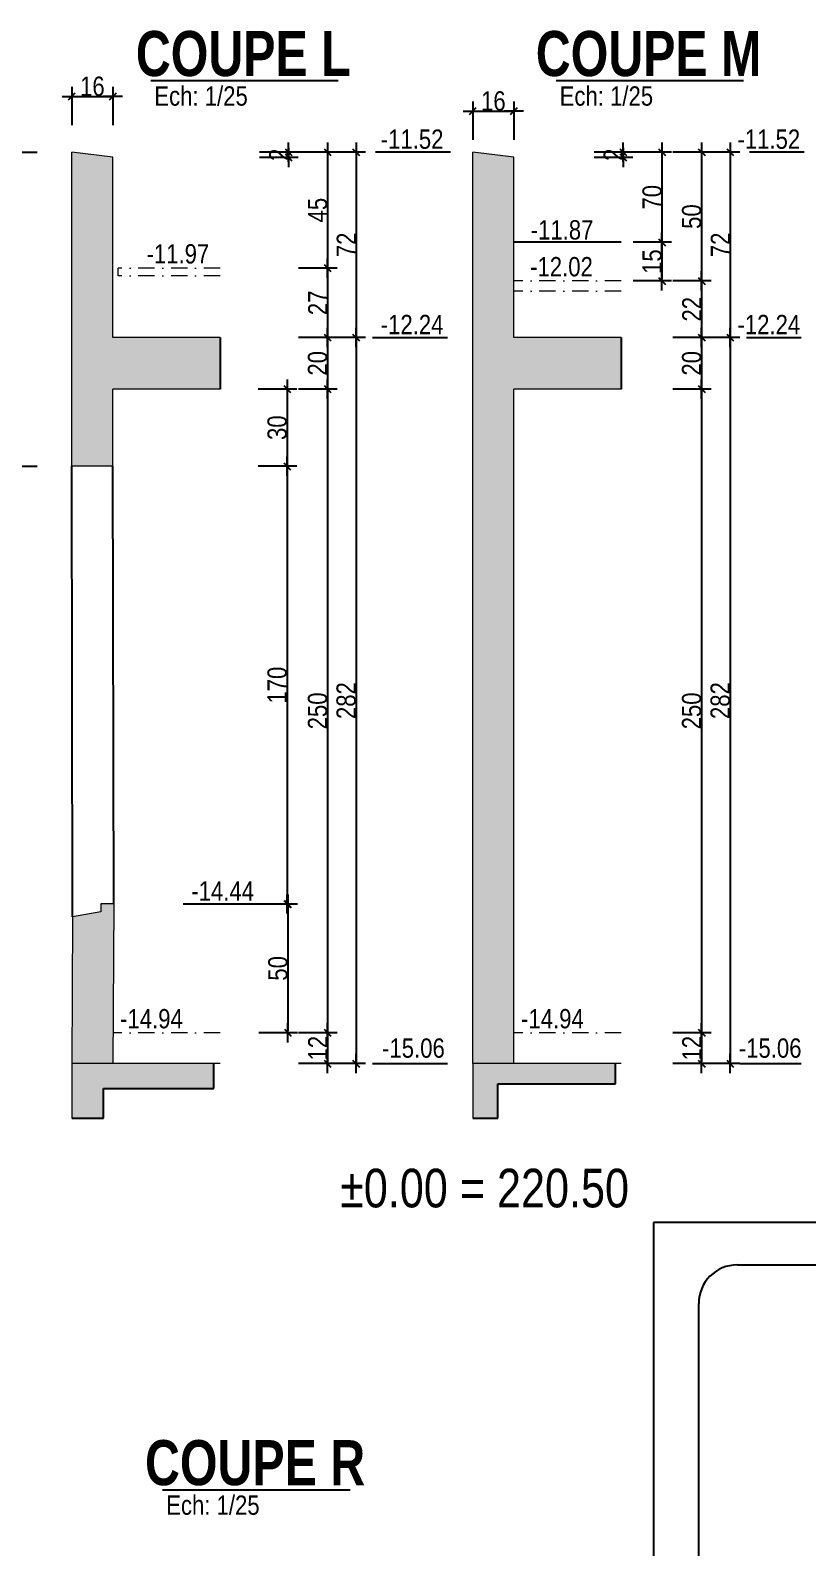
# Model space of a CAD drawing. Header units: millimetres. Extents: x -22 to 27383, y -3644 to 590.
# Drawn here: x 25848 to 26452, y -2378 to -1199 of the extents above; entities that cross this region are included whole.
import ezdxf
from ezdxf.enums import TextEntityAlignment as Align

# ---------------------------------------------------------------- set-up
doc = ezdxf.new("R2010")
doc.units = ezdxf.units.MM
doc.linetypes.add('TIRETPTX2', pattern=[50.8, 25.4, -12.7, 0, -12.7])
for name, color, linetype in [('01-cartouche', 7, 'Continuous'), ('01-cartouche-cage A', 7, 'Continuous'), ('01_cote_gen', 4, 'Continuous'), ('01_linteaux', 2, 'Continuous'), ('01_poch_BN', 9, 'Continuous'), ('01_texte', 230, 'Continuous'), ('AA_COTES', 2, 'Continuous')]:
    doc.layers.add(name, color=color, linetype=linetype)
doc.layers.add('01_murs_coup', color=5, linetype='Continuous', lineweight=60)
doc.layers.add('01_tram_axes', color=2, linetype='TIRETPTX2', lineweight=9)
doc.styles.add('ARIAL NA', font='ARIALN.TTF')
doc.styles.add('Arial Narrow', font='ARIALN.TTF')
doc.styles.add('impact', font='impact.ttf')
doc.styles.add('MATTE_TXT', font='arial.ttf')
doc.styles.add('STYLE2', font='ARIALN.TTF')
doc.styles.add('stylemattecart', font='ARIALN.TTF')
doc.dimstyles.new('JB25', dxfattribs={"dimscale": 0.1, "dimtxt": 150, "dimasz": 15, "dimexe": 0.1, "dimexo": 0.1, "dimgap": 0.09, "dimtad": 1, "dimdec": 1, "dimlfac": 0.5, "dimdsep": 46, "dimtxsty": 'STYLE2', "dimblk1": 'BOND_G', "dimblk2": 'BOND_D', "dimsah": 1, "dimcen": 1.5, "dimdle": 0.01, "dimse1": 1, "dimse2": 1, "dimclrd": 4, "dimclre": 2, "dimclrt": 6, "dimazin": 2, "dimtfac": 2.333333, "dimtdec": 1, "dimtix": 1, "dimtmove": 2, "dimatfit": 3, "dimldrblk": 'BOND_G', "dimfxl": 1, "dimtolj": 1, "dimtzin": 0, "dimarcsym": 0})
doc.dimstyles.new('JB50', dxfattribs={"dimscale": 0.1, "dimtxt": 150, "dimasz": 15, "dimexe": 0.1, "dimexo": 0.1, "dimgap": 0.09, "dimtad": 1, "dimdec": 1, "dimdsep": 46, "dimtxsty": 'STYLE2', "dimblk1": 'BOND_G', "dimblk2": 'BOND_D', "dimsah": 1, "dimcen": 1.5, "dimdle": 0.01, "dimse1": 1, "dimse2": 1, "dimclrd": 4, "dimclre": 2, "dimclrt": 6, "dimazin": 2, "dimtfac": 2.333333, "dimtdec": 1, "dimtix": 1, "dimtmove": 2, "dimatfit": 3, "dimldrblk": 'BOND_G', "dimfxl": 1, "dimtolj": 1, "dimtzin": 0, "dimarcsym": 0})

# ---------------------------------------------------------------- blocks, each defined once
blk = doc.blocks.new('cartstruc')
at = {"layer": '01-cartouche-cage A', "linetype": 'Continuous'}
for p, q in [((0, 1485), (-1050, 1485)), ((-1050, 1485), (-1050, 0))]:
    blk.add_line(p, q, dxfattribs=at)
at = {"layer": '01-cartouche-cage A', "color": 7, "linetype": 'Continuous'}
for p, q in [((-985, 1452), (-65, 1452)), ((-1015, 60), (-1015, 1422))]:
    blk.add_line(p, q, dxfattribs=at)
blk.add_arc((-985, 1422), 30, 90, 180, dxfattribs=at)
at = {"layer": '01-cartouche-cage A', "color": 7, "style": 'stylemattecart'}
for tag, height, p in [('NOMCLIENT', 30, (-525, 1399.6)), ('ADRESSE1CLIENT', 25, (-525, 1326.7)), ('ADRESSE2CLIENT', 25, (-525, 1283.9)), ('NOMAFFAIRE1', 45, (-525.1, 1189.8)), ('NOMAFFAIRE2', 45, (-525.1, 1110.4)), ('NOMAFFAIRE3', 45, (-525.1, 1031.7)), ('ADRESSE1AFFAIRE', 20, (-525.1, 943.3)), ('ADRESSE2AFFAIRE', 20, (-525.1, 909.2)), ('INDICE-A', 15, (-959.1, 428.4)), ('DATE-A', 15, (-861.9, 428.4)), ('INDICE-B', 15, (-959.1, 400.5)), ('DATE-B', 15, (-861.9, 400.5)), ('INDICE-C', 15, (-959.1, 369.4)), ('DATE-C', 15, (-861.9, 369.4)), ('INDICE-D', 15, (-959.1, 338.3)), ('DATE-D', 15, (-861.9, 338.3)), ('INDICE-E', 15, (-959.1, 307.2)), ('DATE-E', 15, (-861.9, 307.2)), ('INDICE-F', 15, (-959.1, 276.1)), ('DATE-F', 15, (-861.9, 276.1))]:
    blk.add_attdef(tag, text='', height=height, dxfattribs=at).set_placement(p, align=Align.MIDDLE_CENTER)
for tag, height, p in [('NOMARCHI', 15, (-831.1, 803.3)), ('MODEL', 15, (-408.9, 803.3)), ('BETSTRUCTURE', 15, (-831.1, 776.5)), ('MOE', 15, (-408.9, 776.5)), ('BETFLUIDES', 15, (-831.1, 749.5)), ('CSPS', 15, (-408.9, 749.5)), ('ECONOMISTE', 15, (-831.1, 722.7)), ('OPC', 15, (-408.9, 722.7)), ('BDC', 15, (-831.1, 695.9)), ('NOMENTREPRISE', 15, (-408.9, 695.9)), ('NUMBAT', 27, (-249.5, 614.7)), ('PHASE', 35, (-249.5, 537.9)), ('CONT-SOL', 12, (-138.6, 490.2)), ('NOMDESS', 15, (-451.8, 132.3)), ('NOMING', 15, (-451.8, 104.3)), ('ECH', 15, (-451.8, 76.3)), ('NUMAFF', 25, (-196.3, 48.9))]:
    blk.add_attdef(tag, text='', height=height, dxfattribs=at).set_placement(p, align=Align.BOTTOM_LEFT)
at = {"layer": '01-cartouche-cage A', "color": 7, "style": 'stylemattecart', "width": 0.8}
for tag, p in [('TITRTEPLAN1', (-677.3, 664.6)), ('TITRTEPLAN2', (-677.3, 610.2)), ('TITRTEPLAN3', (-677.3, 556)), ('TITRTEPLAN4', (-677.3, 501.4))]:
    blk.add_attdef(tag, text='', height=33, dxfattribs=at).set_placement(p, align=Align.MIDDLE_CENTER)
at = {"layer": '01-cartouche-cage A', "color": 7, "style": 'stylemattecart'}
for tag, p in [('MODIF-A', (-802.6, 428.4)), ('MODIF-B', (-802.6, 400.5)), ('MODIF-C', (-802.6, 369.4)), ('MODIF-D', (-802.6, 338.3)), ('MODIF-E', (-802.6, 307.2)), ('MODIF-F', (-802.6, 276.1))]:
    blk.add_attdef(tag, text='', height=15, dxfattribs=at).set_placement(p, align=Align.MIDDLE_LEFT)
at = {"layer": '01-cartouche-cage A', "color": 255, "style": 'stylemattecart'}
for tag, height, p in [('N°P', 35, (-321, 256)), ('IP', 35, (-210.3, 256)), ('DATEPLAN', 15, (-257.7, 226.8))]:
    blk.add_attdef(tag, text='', height=height, dxfattribs=at).set_placement(p, align=Align.BOTTOM_LEFT)
blk = doc.blocks.new('BOND_G')
at = {"layer": 'AA_COTES', "color": 0}
for p, q in [((0, -5), (0, 15)), ((5, 0), (-5, 0)), ((1.77, 1.77), (-1.77, -1.77))]:
    blk.add_line(p, q, dxfattribs=at)
blk = doc.blocks.new('BOND_D')
at = {"layer": 'AA_COTES', "color": 0}
for p, q in [((5, 0), (-5, 0)), ((-1.77, -1.77), (1.77, 1.77)), ((0, 5), (0, -15))]:
    blk.add_line(p, q, dxfattribs=at)
blk = doc.blocks.new('*D2584')
at = {"layer": '01_cote_gen', "color": 4, "lineweight": -2, "transparency": 16777216}
blk.add_line((26079.2, -1439.6), (26079.2, -1476.6), dxfattribs=at)
at = {"layer": 'Defpoints', "color": 0, "transparency": 16777216}
for p in [(26055.8, -1438.1), (26042.5, -1478.1), (26079.2, -1478.1)]:
    blk.add_point(p, dxfattribs=at)
at = {"layer": '01_cote_gen', "color": 4, "lineweight": -2, "transparency": 16777216, "xscale": 1.5, "yscale": 1.5, "zscale": 1.5}
for name, p, rotation in [('BOND_G', (26079.2, -1438.1), 90), ('BOND_D', (26079.2, -1478.1), 270)]:
    blk.add_blockref(name, p, dxfattribs=dict(at, rotation=rotation))
at = {"layer": '01_cote_gen', "color": 6, "transparency": 16777216, "insert": (26071.6, -1458.1), "char_height": 15, "attachment_point": 5, "rotation": 90, "style": 'STYLE2'}
blk.add_mtext('\\A1;20', dxfattribs=at)
blk = doc.blocks.new('*D2585')
at = {"layer": '01_cote_gen', "color": 4, "lineweight": -2, "transparency": 16777216}
blk.add_line((26101.4, -1295.6), (26101.4, -1436.6), dxfattribs=at)
at = {"layer": 'Defpoints', "color": 0, "transparency": 16777216}
for p in [(26023.4, -1294.1), (26044.2, -1438.1), (26101.4, -1438.1)]:
    blk.add_point(p, dxfattribs=at)
at = {"layer": '01_cote_gen', "color": 4, "lineweight": -2, "transparency": 16777216, "xscale": 1.5, "yscale": 1.5, "zscale": 1.5}
for name, p, rotation in [('BOND_G', (26101.4, -1294.1), 90), ('BOND_D', (26101.4, -1438.1), 270)]:
    blk.add_blockref(name, p, dxfattribs=dict(at, rotation=rotation))
at = {"layer": '01_cote_gen', "color": 6, "transparency": 16777216, "insert": (26093.9, -1366.1), "char_height": 15, "attachment_point": 5, "rotation": 90, "style": 'STYLE2'}
blk.add_mtext('\\A1;72', dxfattribs=at)
blk = doc.blocks.new('*D2586')
at = {"layer": '01_cote_gen', "color": 4, "lineweight": -2, "transparency": 16777216}
blk.add_line((26079.2, -1295.6), (26079.2, -1382.6), dxfattribs=at)
at = {"layer": 'Defpoints', "color": 0, "transparency": 16777216}
for p in [(26032.5, -1294.1), (26061.1, -1384.1), (26079.2, -1384.1)]:
    blk.add_point(p, dxfattribs=at)
at = {"layer": '01_cote_gen', "color": 4, "lineweight": -2, "transparency": 16777216, "xscale": 1.5, "yscale": 1.5, "zscale": 1.5}
for name, p, rotation in [('BOND_G', (26079.2, -1294.1), 90), ('BOND_D', (26079.2, -1384.1), 270)]:
    blk.add_blockref(name, p, dxfattribs=dict(at, rotation=rotation))
at = {"layer": '01_cote_gen', "color": 6, "transparency": 16777216, "insert": (26071.6, -1339.1), "char_height": 15, "attachment_point": 5, "rotation": 90, "style": 'STYLE2'}
blk.add_mtext('\\A1;45', dxfattribs=at)
blk = doc.blocks.new('*D2587')
at = {"layer": '01_cote_gen', "color": 4, "lineweight": -2, "transparency": 16777216}
blk.add_line((26079.2, -1385.6), (26079.2, -1436.6), dxfattribs=at)
at = {"layer": 'Defpoints', "color": 0, "transparency": 16777216}
for p in [(26042, -1384.1), (26056.2, -1438.1), (26079.2, -1438.1)]:
    blk.add_point(p, dxfattribs=at)
at = {"layer": '01_cote_gen', "color": 4, "lineweight": -2, "transparency": 16777216, "xscale": 1.5, "yscale": 1.5, "zscale": 1.5}
for name, p, rotation in [('BOND_G', (26079.2, -1384.1), 90), ('BOND_D', (26079.2, -1438.1), 270)]:
    blk.add_blockref(name, p, dxfattribs=dict(at, rotation=rotation))
at = {"layer": '01_cote_gen', "color": 6, "transparency": 16777216, "insert": (26071.7, -1411.1), "char_height": 15, "attachment_point": 5, "rotation": 90, "style": 'STYLE2'}
blk.add_mtext('\\A1;27', dxfattribs=at)
blk = doc.blocks.new('*D2588')
at = {"layer": '01_cote_gen', "color": 4, "lineweight": -2, "transparency": 16777216}
for p, q in [((26049, -1292.6), (26049, -1291.1)), ((26049, -1298.1), (26049, -1294.1)), ((26049, -1299.6), (26049, -1301.1))]:
    blk.add_line(p, q, dxfattribs=at)
at = {"layer": 'Defpoints', "color": 0, "transparency": 16777216}
for p in [(26032.5, -1294.1), (26049, -1294.1), (26064.5, -1298.1)]:
    blk.add_point(p, dxfattribs=at)
at = {"layer": '01_cote_gen', "color": 4, "lineweight": -2, "transparency": 16777216, "xscale": 1.5, "yscale": 1.5, "zscale": 1.5}
for name, p, rotation in [('BOND_D', (26049, -1294.1), 270), ('BOND_G', (26049, -1298.1), 90)]:
    blk.add_blockref(name, p, dxfattribs=dict(at, rotation=rotation))
at = {"layer": '01_cote_gen', "color": 6, "transparency": 16777216, "insert": (26041.5, -1296.1), "char_height": 15, "attachment_point": 5, "rotation": 90, "style": 'STYLE2'}
blk.add_mtext('\\A1;2', dxfattribs=at)
blk = doc.blocks.new('*D2589')
at = {"layer": '01_cote_gen', "color": 4, "lineweight": -2, "transparency": 16777216}
blk.add_line((25831.2, -1536.6), (25831.2, -1295.6), dxfattribs=at)
at = {"layer": 'Defpoints', "color": 0, "transparency": 16777216}
for p in [(25831.2, -1294.1), (25880.6, -1294.1), (25880.6, -1538.1)]:
    blk.add_point(p, dxfattribs=at)
at = {"layer": '01_cote_gen', "color": 4, "lineweight": -2, "transparency": 16777216, "xscale": 1.5, "yscale": 1.5, "zscale": 1.5}
for name, p, rotation in [('BOND_D', (25831.2, -1294.1), 90), ('BOND_G', (25831.2, -1538.1), 270)]:
    blk.add_blockref(name, p, dxfattribs=dict(at, rotation=rotation))
at = {"layer": '01_cote_gen', "color": 6, "transparency": 16777216, "insert": (25823.7, -1416.1), "char_height": 15, "attachment_point": 5, "rotation": 90, "style": 'STYLE2'}
blk.add_mtext('\\A1;122', dxfattribs=at)
blk = doc.blocks.new('*D2590')
at = {"layer": '01_cote_gen', "color": 4, "lineweight": -2, "transparency": 16777216}
blk.add_line((25882.1, -1250.7), (25911.1, -1250.7), dxfattribs=at)
at = {"layer": 'Defpoints', "color": 0, "transparency": 16777216}
for p in [(25912.6, -1250.7), (25880.6, -1294.1), (25912.6, -1298.1)]:
    blk.add_point(p, dxfattribs=at)
at = {"layer": '01_cote_gen', "color": 4, "lineweight": -2, "transparency": 16777216, "xscale": 1.5, "yscale": 1.5, "zscale": 1.5, "rotation": 180}
blk.add_blockref('BOND_G', (25880.6, -1250.7), dxfattribs=at)
at = {"layer": '01_cote_gen', "color": 4, "lineweight": -2, "transparency": 16777216, "xscale": 1.5, "yscale": 1.5, "zscale": 1.5}
blk.add_blockref('BOND_D', (25912.6, -1250.7), dxfattribs=at)
at = {"layer": '01_cote_gen', "color": 6, "transparency": 16777216, "insert": (25896.6, -1243), "char_height": 15, "attachment_point": 5, "style": 'STYLE2'}
blk.add_mtext('\\A1;16', dxfattribs=at)
blk = doc.blocks.new('*D2591')
at = {"layer": '01_cote_gen', "color": 4, "lineweight": -2, "transparency": 16777216}
blk.add_line((26047.9, -1479.6), (26047.9, -1536.6), dxfattribs=at)
at = {"layer": 'Defpoints', "color": 0, "transparency": 16777216}
for p in [(25912.6, -1478.1), (25912.6, -1538.1), (26047.9, -1538.1)]:
    blk.add_point(p, dxfattribs=at)
at = {"layer": '01_cote_gen', "color": 4, "lineweight": -2, "transparency": 16777216, "xscale": 1.5, "yscale": 1.5, "zscale": 1.5}
for name, p, rotation in [('BOND_G', (26047.9, -1478.1), 90), ('BOND_D', (26047.9, -1538.1), 270)]:
    blk.add_blockref(name, p, dxfattribs=dict(at, rotation=rotation))
at = {"layer": '01_cote_gen', "color": 6, "transparency": 16777216, "insert": (26040.2, -1508.1), "char_height": 15, "attachment_point": 5, "rotation": 90, "style": 'STYLE2'}
blk.add_mtext('\\A1;30', dxfattribs=at)
blk = doc.blocks.new('*D2592')
at = {"layer": '01_cote_gen', "color": 4, "lineweight": -2, "transparency": 16777216}
blk.add_line((26047.9, -1539.6), (26047.9, -1876.6), dxfattribs=at)
at = {"layer": 'Defpoints', "color": 0, "transparency": 16777216}
for p in [(25912.6, -1538.1), (25912.6, -1878.1), (26047.9, -1878.1)]:
    blk.add_point(p, dxfattribs=at)
at = {"layer": '01_cote_gen', "color": 4, "lineweight": -2, "transparency": 16777216, "xscale": 1.5, "yscale": 1.5, "zscale": 1.5}
for name, p, rotation in [('BOND_G', (26047.9, -1538.1), 90), ('BOND_D', (26047.9, -1878.1), 270)]:
    blk.add_blockref(name, p, dxfattribs=dict(at, rotation=rotation))
at = {"layer": '01_cote_gen', "color": 6, "transparency": 16777216, "insert": (26040.2, -1708.1), "char_height": 15, "attachment_point": 5, "rotation": 90, "style": 'STYLE2'}
blk.add_mtext('\\A1;170', dxfattribs=at)
blk = doc.blocks.new('*D2593')
at = {"layer": '01_cote_gen', "color": 4, "lineweight": -2, "transparency": 16777216}
blk.add_line((26048.5, -1879.6), (26048.5, -1976.6), dxfattribs=at)
at = {"layer": 'Defpoints', "color": 0, "transparency": 16777216}
for p in [(25913.3, -1878.1), (25995.9, -1978.1), (26048.5, -1978.1)]:
    blk.add_point(p, dxfattribs=at)
at = {"layer": '01_cote_gen', "color": 4, "lineweight": -2, "transparency": 16777216, "xscale": 1.5, "yscale": 1.5, "zscale": 1.5}
for name, p, rotation in [('BOND_G', (26048.5, -1878.1), 90), ('BOND_D', (26048.5, -1978.1), 270)]:
    blk.add_blockref(name, p, dxfattribs=dict(at, rotation=rotation))
at = {"layer": '01_cote_gen', "color": 6, "transparency": 16777216, "insert": (26040.8, -1928.1), "char_height": 15, "attachment_point": 5, "rotation": 90, "style": 'STYLE2'}
blk.add_mtext('\\A1;50', dxfattribs=at)
blk = doc.blocks.new('*D2594')
at = {"layer": '01_cote_gen', "color": 4, "lineweight": -2, "transparency": 16777216}
blk.add_line((26101.4, -1439.6), (26101.4, -2000.6), dxfattribs=at)
at = {"layer": 'Defpoints', "color": 0, "transparency": 16777216}
for p in [(26086.7, -1438.1), (26086.7, -2002.1), (26101.4, -2002.1)]:
    blk.add_point(p, dxfattribs=at)
at = {"layer": '01_cote_gen', "color": 4, "lineweight": -2, "transparency": 16777216, "xscale": 1.5, "yscale": 1.5, "zscale": 1.5}
for name, p, rotation in [('BOND_G', (26101.4, -1438.1), 90), ('BOND_D', (26101.4, -2002.1), 270)]:
    blk.add_blockref(name, p, dxfattribs=dict(at, rotation=rotation))
at = {"layer": '01_cote_gen', "color": 6, "transparency": 16777216, "insert": (26093.8, -1720.1), "char_height": 15, "attachment_point": 5, "rotation": 90, "style": 'STYLE2'}
blk.add_mtext('\\A1;282', dxfattribs=at)
blk = doc.blocks.new('*D2595')
at = {"layer": '01_cote_gen', "color": 4, "lineweight": -2, "transparency": 16777216}
blk.add_line((26079.2, -1479.6), (26079.2, -1976.6), dxfattribs=at)
at = {"layer": 'Defpoints', "color": 0, "transparency": 16777216}
for p in [(26071.7, -1478.1), (26056, -1978.1), (26079.2, -1978.1)]:
    blk.add_point(p, dxfattribs=at)
at = {"layer": '01_cote_gen', "color": 4, "lineweight": -2, "transparency": 16777216, "xscale": 1.5, "yscale": 1.5, "zscale": 1.5}
for name, p, rotation in [('BOND_G', (26079.2, -1478.1), 90), ('BOND_D', (26079.2, -1978.1), 270)]:
    blk.add_blockref(name, p, dxfattribs=dict(at, rotation=rotation))
at = {"layer": '01_cote_gen', "color": 6, "transparency": 16777216, "insert": (26071.6, -1728.1), "char_height": 15, "attachment_point": 5, "rotation": 90, "style": 'STYLE2'}
blk.add_mtext('\\A1;250', dxfattribs=at)
blk = doc.blocks.new('*D2596')
at = {"layer": '01_cote_gen', "color": 4, "lineweight": -2, "transparency": 16777216}
blk.add_line((26079.2, -1979.6), (26079.2, -2000.6), dxfattribs=at)
at = {"layer": 'Defpoints', "color": 0, "transparency": 16777216}
for p in [(26071.7, -1978.1), (26071.7, -2002.1), (26079.2, -2002.1)]:
    blk.add_point(p, dxfattribs=at)
at = {"layer": '01_cote_gen', "color": 4, "lineweight": -2, "transparency": 16777216, "xscale": 1.5, "yscale": 1.5, "zscale": 1.5}
for name, p, rotation in [('BOND_G', (26079.2, -1978.1), 90), ('BOND_D', (26079.2, -2002.1), 270)]:
    blk.add_blockref(name, p, dxfattribs=dict(at, rotation=rotation))
at = {"layer": '01_cote_gen', "color": 6, "transparency": 16777216, "insert": (26071.7, -1990.1), "char_height": 15, "attachment_point": 5, "rotation": 90, "style": 'STYLE2'}
blk.add_mtext('\\A1;12', dxfattribs=at)
blk = doc.blocks.new('*D2600')
at = {"layer": '01_cote_gen', "color": 4, "lineweight": -2, "transparency": 16777216}
blk.add_line((26369.9, -1439.6), (26369.9, -1476.6), dxfattribs=at)
at = {"layer": 'Defpoints', "color": 0, "transparency": 16777216}
for p in [(26346.4, -1438.1), (26333.1, -1478.1), (26369.9, -1478.1)]:
    blk.add_point(p, dxfattribs=at)
at = {"layer": '01_cote_gen', "color": 4, "lineweight": -2, "transparency": 16777216, "xscale": 1.5, "yscale": 1.5, "zscale": 1.5}
for name, p, rotation in [('BOND_G', (26369.9, -1438.1), 90), ('BOND_D', (26369.9, -1478.1), 270)]:
    blk.add_blockref(name, p, dxfattribs=dict(at, rotation=rotation))
at = {"layer": '01_cote_gen', "color": 6, "transparency": 16777216, "insert": (26362.2, -1458.1), "char_height": 15, "attachment_point": 5, "rotation": 90, "style": 'STYLE2'}
blk.add_mtext('\\A1;20', dxfattribs=at)
blk = doc.blocks.new('*D2601')
at = {"layer": '01_cote_gen', "color": 4, "lineweight": -2, "transparency": 16777216}
blk.add_line((26392.1, -1295.6), (26392.1, -1436.6), dxfattribs=at)
at = {"layer": 'Defpoints', "color": 0, "transparency": 16777216}
for p in [(26314, -1294.1), (26334.8, -1438.1), (26392.1, -1438.1)]:
    blk.add_point(p, dxfattribs=at)
at = {"layer": '01_cote_gen', "color": 4, "lineweight": -2, "transparency": 16777216, "xscale": 1.5, "yscale": 1.5, "zscale": 1.5}
for name, p, rotation in [('BOND_G', (26392.1, -1294.1), 90), ('BOND_D', (26392.1, -1438.1), 270)]:
    blk.add_blockref(name, p, dxfattribs=dict(at, rotation=rotation))
at = {"layer": '01_cote_gen', "color": 6, "transparency": 16777216, "insert": (26384.5, -1366.1), "char_height": 15, "attachment_point": 5, "rotation": 90, "style": 'STYLE2'}
blk.add_mtext('\\A1;72', dxfattribs=at)
blk = doc.blocks.new('*D2602')
at = {"layer": '01_cote_gen', "color": 4, "lineweight": -2, "transparency": 16777216}
blk.add_line((26369.9, -1295.6), (26369.9, -1392.6), dxfattribs=at)
at = {"layer": 'Defpoints', "color": 0, "transparency": 16777216}
for p in [(26323.1, -1294.1), (26351.7, -1394.1), (26369.9, -1394.1)]:
    blk.add_point(p, dxfattribs=at)
at = {"layer": '01_cote_gen', "color": 4, "lineweight": -2, "transparency": 16777216, "xscale": 1.5, "yscale": 1.5, "zscale": 1.5}
for name, p, rotation in [('BOND_G', (26369.9, -1294.1), 90), ('BOND_D', (26369.9, -1394.1), 270)]:
    blk.add_blockref(name, p, dxfattribs=dict(at, rotation=rotation))
at = {"layer": '01_cote_gen', "color": 6, "transparency": 16777216, "insert": (26362.2, -1344.1), "char_height": 15, "attachment_point": 5, "rotation": 90, "style": 'STYLE2'}
blk.add_mtext('\\A1;50', dxfattribs=at)
blk = doc.blocks.new('*D2603')
at = {"layer": '01_cote_gen', "color": 4, "lineweight": -2, "transparency": 16777216}
blk.add_line((26369.9, -1395.6), (26369.9, -1436.6), dxfattribs=at)
at = {"layer": 'Defpoints', "color": 0, "transparency": 16777216}
for p in [(26332.6, -1394.1), (26346.8, -1438.1), (26369.9, -1438.1)]:
    blk.add_point(p, dxfattribs=at)
at = {"layer": '01_cote_gen', "color": 4, "lineweight": -2, "transparency": 16777216, "xscale": 1.5, "yscale": 1.5, "zscale": 1.5}
for name, p, rotation in [('BOND_G', (26369.9, -1394.1), 90), ('BOND_D', (26369.9, -1438.1), 270)]:
    blk.add_blockref(name, p, dxfattribs=dict(at, rotation=rotation))
at = {"layer": '01_cote_gen', "color": 6, "transparency": 16777216, "insert": (26362.3, -1416.1), "char_height": 15, "attachment_point": 5, "rotation": 90, "style": 'STYLE2'}
blk.add_mtext('\\A1;22', dxfattribs=at)
blk = doc.blocks.new('*D2604')
at = {"layer": '01_cote_gen', "color": 4, "lineweight": -2, "transparency": 16777216}
for p, q in [((26308.9, -1292.6), (26308.9, -1291.1)), ((26308.9, -1298.1), (26308.9, -1294.1)), ((26308.9, -1299.6), (26308.9, -1301.1))]:
    blk.add_line(p, q, dxfattribs=at)
at = {"layer": 'Defpoints', "color": 0, "transparency": 16777216}
for p in [(26292.4, -1294.1), (26308.9, -1294.1), (26324.4, -1298.1)]:
    blk.add_point(p, dxfattribs=at)
at = {"layer": '01_cote_gen', "color": 4, "lineweight": -2, "transparency": 16777216, "xscale": 1.5, "yscale": 1.5, "zscale": 1.5}
for name, p, rotation in [('BOND_D', (26308.9, -1294.1), 270), ('BOND_G', (26308.9, -1298.1), 90)]:
    blk.add_blockref(name, p, dxfattribs=dict(at, rotation=rotation))
at = {"layer": '01_cote_gen', "color": 6, "transparency": 16777216, "insert": (26301.3, -1296.1), "char_height": 15, "attachment_point": 5, "rotation": 90, "style": 'STYLE2'}
blk.add_mtext('\\A1;2', dxfattribs=at)
blk = doc.blocks.new('*D2605')
at = {"layer": '01_cote_gen', "color": 4, "lineweight": -2, "transparency": 16777216}
blk.add_line((26193.6, -1262.1), (26222.6, -1262.1), dxfattribs=at)
at = {"layer": 'Defpoints', "color": 0, "transparency": 16777216}
for p in [(26224.1, -1262.1), (26192.1, -1305.4), (26224.1, -1309.4)]:
    blk.add_point(p, dxfattribs=at)
at = {"layer": '01_cote_gen', "color": 4, "lineweight": -2, "transparency": 16777216, "xscale": 1.5, "yscale": 1.5, "zscale": 1.5, "rotation": 180}
blk.add_blockref('BOND_G', (26192.1, -1262.1), dxfattribs=at)
at = {"layer": '01_cote_gen', "color": 4, "lineweight": -2, "transparency": 16777216, "xscale": 1.5, "yscale": 1.5, "zscale": 1.5}
blk.add_blockref('BOND_D', (26224.1, -1262.1), dxfattribs=at)
at = {"layer": '01_cote_gen', "color": 6, "transparency": 16777216, "insert": (26208.1, -1254.4), "char_height": 15, "attachment_point": 5, "style": 'STYLE2'}
blk.add_mtext('\\A1;16', dxfattribs=at)
blk = doc.blocks.new('*D2597')
at = {"layer": '01_cote_gen', "color": 4, "lineweight": -2, "transparency": 16777216}
blk.add_line((26392.1, -1439.6), (26392.1, -2000.6), dxfattribs=at)
at = {"layer": 'Defpoints', "color": 0, "transparency": 16777216}
for p in [(26377.4, -1438.1), (26377.4, -2002.1), (26392.1, -2002.1)]:
    blk.add_point(p, dxfattribs=at)
at = {"layer": '01_cote_gen', "color": 4, "lineweight": -2, "transparency": 16777216, "xscale": 1.5, "yscale": 1.5, "zscale": 1.5}
for name, p, rotation in [('BOND_G', (26392.1, -1438.1), 90), ('BOND_D', (26392.1, -2002.1), 270)]:
    blk.add_blockref(name, p, dxfattribs=dict(at, rotation=rotation))
at = {"layer": '01_cote_gen', "color": 6, "transparency": 16777216, "insert": (26384.4, -1720.1), "char_height": 15, "attachment_point": 5, "rotation": 90, "style": 'STYLE2'}
blk.add_mtext('\\A1;282', dxfattribs=at)
blk = doc.blocks.new('*D2598')
at = {"layer": '01_cote_gen', "color": 4, "lineweight": -2, "transparency": 16777216}
blk.add_line((26369.9, -1479.6), (26369.9, -1976.6), dxfattribs=at)
at = {"layer": 'Defpoints', "color": 0, "transparency": 16777216}
for p in [(26362.4, -1478.1), (26346.6, -1978.1), (26369.9, -1978.1)]:
    blk.add_point(p, dxfattribs=at)
at = {"layer": '01_cote_gen', "color": 4, "lineweight": -2, "transparency": 16777216, "xscale": 1.5, "yscale": 1.5, "zscale": 1.5}
for name, p, rotation in [('BOND_G', (26369.9, -1478.1), 90), ('BOND_D', (26369.9, -1978.1), 270)]:
    blk.add_blockref(name, p, dxfattribs=dict(at, rotation=rotation))
at = {"layer": '01_cote_gen', "color": 6, "transparency": 16777216, "insert": (26362.2, -1728.1), "char_height": 15, "attachment_point": 5, "rotation": 90, "style": 'STYLE2'}
blk.add_mtext('\\A1;250', dxfattribs=at)
blk = doc.blocks.new('*D2599')
at = {"layer": '01_cote_gen', "color": 4, "lineweight": -2, "transparency": 16777216}
blk.add_line((26369.9, -1979.6), (26369.9, -2000.6), dxfattribs=at)
at = {"layer": 'Defpoints', "color": 0, "transparency": 16777216}
for p in [(26362.4, -1978.1), (26362.4, -2002.1), (26369.9, -2002.1)]:
    blk.add_point(p, dxfattribs=at)
at = {"layer": '01_cote_gen', "color": 4, "lineweight": -2, "transparency": 16777216, "xscale": 1.5, "yscale": 1.5, "zscale": 1.5}
for name, p, rotation in [('BOND_G', (26369.9, -1978.1), 90), ('BOND_D', (26369.9, -2002.1), 270)]:
    blk.add_blockref(name, p, dxfattribs=dict(at, rotation=rotation))
at = {"layer": '01_cote_gen', "color": 6, "transparency": 16777216, "insert": (26362.3, -1990.1), "char_height": 15, "attachment_point": 5, "rotation": 90, "style": 'STYLE2'}
blk.add_mtext('\\A1;12', dxfattribs=at)
blk = doc.blocks.new('*D2717')
at = {"layer": '01_cote_gen', "color": 4, "lineweight": -2, "transparency": 16777216}
blk.add_line((26339.1, -1365.6), (26339.1, -1392.6), dxfattribs=at)
at = {"layer": 'Defpoints', "color": 0, "transparency": 16777216}
for p in [(26307.4, -1364.1), (26307.4, -1394.1), (26339.1, -1394.1)]:
    blk.add_point(p, dxfattribs=at)
at = {"layer": '01_cote_gen', "color": 4, "lineweight": -2, "transparency": 16777216, "xscale": 1.5, "yscale": 1.5, "zscale": 1.5}
for name, p, rotation in [('BOND_G', (26339.1, -1364.1), 90), ('BOND_D', (26339.1, -1394.1), 270)]:
    blk.add_blockref(name, p, dxfattribs=dict(at, rotation=rotation))
at = {"layer": '01_cote_gen', "color": 6, "transparency": 16777216, "insert": (26331.5, -1379.1), "char_height": 15, "attachment_point": 5, "rotation": 90, "style": 'STYLE2'}
blk.add_mtext('\\A1;15', dxfattribs=at)
blk = doc.blocks.new('*D2718')
at = {"layer": '01_cote_gen', "color": 4, "lineweight": -2, "transparency": 16777216}
blk.add_line((26339.1, -1295.6), (26339.1, -1362.6), dxfattribs=at)
at = {"layer": 'Defpoints', "color": 0, "transparency": 16777216}
for p in [(26347.4, -1294.1), (26331.6, -1364.1), (26339.1, -1364.1)]:
    blk.add_point(p, dxfattribs=at)
at = {"layer": '01_cote_gen', "color": 4, "lineweight": -2, "transparency": 16777216, "xscale": 1.5, "yscale": 1.5, "zscale": 1.5}
for name, p, rotation in [('BOND_G', (26339.1, -1294.1), 90), ('BOND_D', (26339.1, -1364.1), 270)]:
    blk.add_blockref(name, p, dxfattribs=dict(at, rotation=rotation))
at = {"layer": '01_cote_gen', "color": 6, "transparency": 16777216, "insert": (26331.5, -1329.1), "char_height": 15, "attachment_point": 5, "rotation": 90, "style": 'STYLE2'}
blk.add_mtext('\\A1;70', dxfattribs=at)

msp = doc.modelspace()

# ---------------------------------------------------------------- hatches: boundary and pattern name
at = {"layer": '01_poch_BN'}
h = msp.add_hatch(color=256, dxfattribs=at)
h.dxf.hatch_style = 1
h.paths.add_polyline_path([(25990.97, -2002.07), (25880.62, -2002.07), (25880.62, -2044.48), (25905.3, -2044.48), (25905.3, -2021.53), (25990.97, -2021.53)])
h.paths.add_polyline_path([(25913.25, -1878.09), (25903.25, -1878.09), (25903.22, -1884.09), (25881.2, -1888.1), (25880.62, -2002.07), (25912.62, -2002.07)])
h.paths.add_polyline_path([(25995.89, -1438.07), (25912.62, -1438.07), (25912.62, -1298.07), (25880.62, -1294.07), (25880.62, -1538.07), (25912.62, -1538.07), (25912.62, -1478.07), (25995.89, -1478.07)])
h = msp.add_hatch(color=256, dxfattribs=at)
h.dxf.hatch_style = 1
h.paths.add_polyline_path([(26224.12, -1478.07), (26307.39, -1478.07), (26307.39, -1438.07), (26224.12, -1438.07), (26224.12, -1298.07), (26192.12, -1294.07), (26192.12, -2002.07), (26224.12, -2002.07)])
h.paths.add_polyline_path([(26302.9, -2002.07), (26192.12, -2002.07), (26192.12, -2044.48), (26211.55, -2044.48), (26211.55, -2017.75), (26302.9, -2017.75)])

# ---------------------------------------------------------------- linework, layer by layer
at = {"layer": '01_linteaux'}
for p, q in [((26307.39, -1364.07), (26224.12, -1364.07)), ((25881.27, -1888.09), (25880.62, -1538.07)), ((25913.25, -1878.09), (25912.62, -1538.07))]:
    msp.add_line(p, q, dxfattribs=at)
at = {"layer": '01_murs_coup', "lineweight": 0}
for p, q in [((25912.62, -1298.07), (25880.62, -1294.07)), ((25880.62, -1538.07), (25880.62, -1294.07)), ((26224.12, -1298.07), (26192.12, -1294.07)), ((26192.12, -2002.07), (26192.12, -1294.07)), ((25912.62, -1438.07), (25912.62, -1298.07)), ((26224.12, -1438.07), (26224.12, -1298.07)), ((25995.89, -1438.07), (25912.62, -1438.07)), ((26307.39, -1438.07), (26224.12, -1438.07)), ((25995.89, -1478.07), (25912.62, -1478.07)), ((25912.62, -1538.07), (25912.62, -1478.07)), ((26307.39, -1478.07), (26224.12, -1478.07)), ((26224.12, -2002.07), (26224.12, -1478.07)), ((25912.62, -1538.07), (25880.62, -1538.07)), ((25903.22, -1884.09), (25881.2, -1888.1)), ((25903.25, -1878.09), (25903.22, -1884.09)), ((25913.25, -1878.09), (25903.25, -1878.09)), ((25913.25, -1878.09), (25912.62, -2002.07)), ((25881.2, -1888.1), (25880.62, -2002.07)), ((25995.89, -2002.07), (25880.62, -2002.07)), ((25880.62, -2002.07), (25880.62, -2044.48)), ((26307.39, -2002.07), (26192.12, -2002.07)), ((26192.12, -2002.07), (26192.12, -2044.48))]:
    msp.add_line(p, q, dxfattribs=at)
at = {"layer": '01_poch_BN'}
for p, q in [((25995.89, -1438.07), (25995.89, -1478.07)), ((26307.39, -1438.07), (26307.39, -1478.07)), ((25990.97, -2021.53), (25990.97, -2002.07)), ((26302.9, -2017.75), (26302.9, -2002.07)), ((25905.3, -2044.48), (25905.3, -2021.53)), ((25905.3, -2021.53), (25990.97, -2021.53)), ((26211.55, -2044.48), (26211.55, -2017.75)), ((26211.55, -2017.75), (26302.9, -2017.75)), ((25880.62, -2044.48), (25905.3, -2044.48)), ((26192.12, -2044.48), (26211.55, -2044.48))]:
    msp.add_line(p, q, dxfattribs=at)
at = {"layer": '01_texte'}
for p, q in [((25942.01, -1238.32), (26087.61, -1238.32)), ((26256.87, -1238.32), (26402.47, -1238.32)), ((26174.89, -1294.07), (26116.57, -1294.07)), ((26449.55, -1294.07), (26407.19, -1294.07)), ((26114.22, -1438.07), (26172.55, -1438.07)), ((26404.84, -1438.07), (26447.21, -1438.07)), ((25967.05, -1878.09), (26025.38, -1878.09)), ((26114.22, -2002.07), (26172.55, -2002.07)), ((26399.57, -2002.07), (26447.21, -2002.07)), ((25951.19, -2333.16), (26096.79, -2333.16))]:
    msp.add_line(p, q, dxfattribs=at)
at = {"layer": '01_tram_axes', "ltscale": 0.5}
for p, q in [((25995.89, -1384.07), (25916.62, -1384.07)), ((25916.62, -1390.07), (25916.62, -1384.07)), ((25995.89, -1390.07), (25916.62, -1390.07)), ((26307.39, -1394.07), (26224.12, -1394.07)), ((26307.39, -1402.07), (26224.12, -1402.07)), ((25995.89, -1978.07), (25912.62, -1978.07)), ((26307.39, -1978.07), (26224.12, -1978.07))]:
    msp.add_line(p, q, dxfattribs=at)

# ---------------------------------------------------------------- block references
at = {"layer": '01-cartouche'}
msp.add_blockref('cartstruc', (27382.59, -3610.46), dxfattribs=at)

# ---------------------------------------------------------------- texts
at = {"layer": '01_texte', "style": 'impact'}
for s, p in [('COUPE L', (26013.82, -1217.45)), ('COUPE M', (26328.68, -1217.45)), ('COUPE R', (26023, -2312.06))]:
    msp.add_text(s, height=35, dxfattribs=at).set_placement(p, align=Align.MIDDLE)
at = {"layer": '01_texte'}
for s, style, p in [('Ech: 1/25', 'STYLE2', (25944.74, -1257.96)), ('Ech: 1/25', 'STYLE2', (26259.6, -1257.96)), ('-11.52', 'ARIAL NA', (26120.62, -1291.46)), ('-11.52', 'ARIAL NA', (26397.74, -1291.46)), ('-11.87', 'ARIAL NA', (26237.12, -1361.92)), ('-11.97', 'Arial Narrow', (25938.69, -1380.54)), ('-12.02', 'Arial Narrow', (26236.67, -1390.54)), ('-12.24', 'ARIAL NA', (26120.62, -1435.46)), ('-12.24', 'ARIAL NA', (26397.74, -1435.46)), ('-14.44', 'ARIAL NA', (25973.46, -1875.47)), ('-14.94', 'Arial Narrow', (25918.14, -1974.68)), ('-14.94', 'Arial Narrow', (26229.64, -1974.68)), ('-15.06', 'Arial Narrow', (26121.66, -1997.52)), ('-15.06', 'Arial Narrow', (26398.78, -1997.52)), ('Ech: 1/25', 'STYLE2', (25953.93, -2352.56))]:
    msp.add_text(s, height=15, dxfattribs=dict(at, style=style)).set_placement(p)
at = {"layer": '01_texte', "style": 'MATTE_TXT', "width": 0.8}
msp.add_text('%%P0.00 = 220.50', height=30, dxfattribs=at).set_placement((26201.27, -2122.77), align=Align.BOTTOM_CENTER)

# ---------------------------------------------------------------- dimensions: what is measured, and where the dimension line sits
at = {"layer": '01_cote_gen'}
for base, p1, p2, picture, middle in [((25912.62, -1250.69), (25880.62, -1294.07), (25912.62, -1298.07), '*D2590', (25896.62, -1243.03)), ((26224.12, -1262.06), (26192.12, -1305.44), (26224.12, -1309.44), '*D2605', (26208.12, -1254.39))]:
    dim = msp.add_linear_dim(base=base, p1=p1, p2=p2, dimstyle='JB25', dxfattribs=at)
    dim.commit()
    dim.dimension.update_dxf_attribs({"geometry": picture, "text_midpoint": middle})
for base, p1, p2, dimstyle, picture, middle in [((25831.2, -1294.07), (25880.62, -1538.07), (25880.62, -1294.07), 'JB25', '*D2589', (25823.66, -1416.07)), ((26101.44, -1438.07), (26023.38, -1294.07), (26044.21, -1438.07), 'JB25', '*D2585', (26093.9, -1366.07)), ((26049, -1294.07), (26064.51, -1298.07), (26032.51, -1294.07), 'JB25', '*D2588', (26041.46, -1296.07)), ((26079.23, -1384.07), (26032.51, -1294.07), (26061.11, -1384.07), 'JB25', '*D2586', (26071.59, -1339.07)), ((26308.86, -1294.07), (26324.38, -1298.07), (26292.38, -1294.07), 'JB25', '*D2604', (26301.32, -1296.07)), ((26392.07, -1438.07), (26314, -1294.07), (26334.84, -1438.07), 'JB25', '*D2601', (26384.53, -1366.07)), ((26339.14, -1364.07), (26347.35, -1294.07), (26331.64, -1364.07), 'JB50', '*D2718', (26331.47, -1329.07)), ((26369.85, -1394.07), (26323.14, -1294.07), (26351.73, -1394.07), 'JB25', '*D2602', (26362.18, -1344.07)), ((26339.14, -1394.07), (26307.39, -1364.07), (26307.39, -1394.07), 'JB25', '*D2717', (26331.47, -1379.07)), ((26079.23, -1438.07), (26041.97, -1384.07), (26056.15, -1438.07), 'JB25', '*D2587', (26071.69, -1411.07)), ((26369.85, -1438.07), (26332.59, -1394.07), (26346.77, -1438.07), 'JB25', '*D2603', (26362.31, -1416.07)), ((26079.23, -1478.07), (26055.82, -1438.07), (26042.52, -1478.07), 'JB25', '*D2584', (26071.56, -1458.07)), ((26101.44, -2002.07), (26086.73, -1438.07), (26086.73, -2002.07), 'JB25', '*D2594', (26093.77, -1720.07)), ((26369.85, -1478.07), (26346.45, -1438.07), (26333.14, -1478.07), 'JB25', '*D2600', (26362.18, -1458.07)), ((26392.07, -2002.07), (26377.35, -1438.07), (26377.35, -2002.07), 'JB25', '*D2597', (26384.4, -1720.07)), ((26047.88, -1538.07), (25912.62, -1478.07), (25912.62, -1538.07), 'JB25', '*D2591', (26040.21, -1508.07)), ((26079.23, -1978.07), (26071.73, -1478.07), (26056.01, -1978.07), 'JB25', '*D2595', (26071.56, -1728.07)), ((26369.85, -1978.07), (26362.35, -1478.07), (26346.64, -1978.07), 'JB25', '*D2598', (26362.18, -1728.07)), ((26047.88, -1878.09), (25912.62, -1538.07), (25912.62, -1878.09), 'JB25', '*D2592', (26040.21, -1708.08)), ((26048.51, -1978.07), (25913.25, -1878.09), (25995.89, -1978.07), 'JB25', '*D2593', (26040.84, -1928.08)), ((26079.23, -2002.07), (26071.73, -1978.07), (26071.73, -2002.07), 'JB25', '*D2596', (26071.69, -1990.07)), ((26369.85, -2002.07), (26362.35, -1978.07), (26362.35, -2002.07), 'JB25', '*D2599', (26362.31, -1990.07))]:
    dim = msp.add_linear_dim(base=base, p1=p1, p2=p2, angle=90, dimstyle=dimstyle, dxfattribs=at)
    dim.commit()
    dim.dimension.update_dxf_attribs({"geometry": picture, "text_midpoint": middle})

doc.saveas('drawing.dxf')
